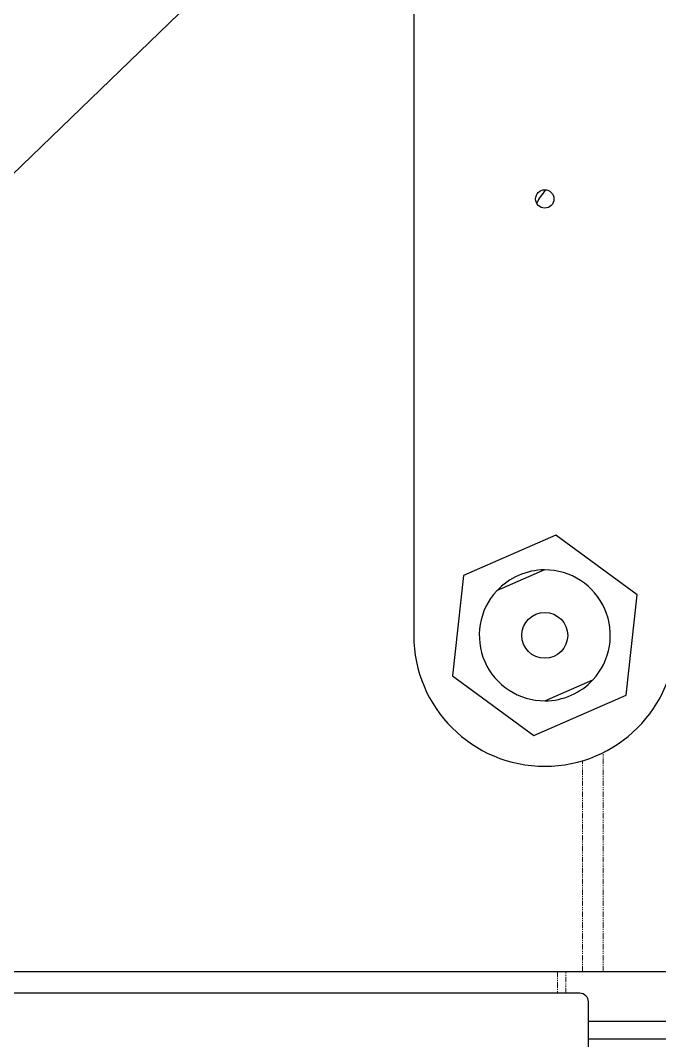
# Model space of a CAD drawing. Header units: millimetres. Extents: x -18594 to 273470, y -238787 to 48452.
# Drawn here: x 179660 to 179806.3, y -32160.8 to -31927.1 of the extents above; entities that cross this region are included whole.
import ezdxf

# ---------------------------------------------------------------- set-up
doc = ezdxf.new("R2010")
doc.units = ezdxf.units.MM
doc.linetypes.add('Xref AGV layout$0$PHANTOM', pattern=[2.5, 1.25, -0.25, 0.25, -0.25, 0.25, -0.25])
doc.layers.add('AM_BOR', color=4, linetype='Continuous', lineweight=25)
doc.layers.add('Xref AGV layout$0$Ndc8_F_TurnRightModerate', color=5, linetype='Continuous', true_color=0x0000ff)

# ---------------------------------------------------------------- blocks, each defined once
blk = doc.blocks.new('Xref AGV layout$0$A$C6D3E55E3')
at = {"color": 7, "linetype": 'Continuous', "lineweight": 25}
for p, q in [((3102.25, 1052.28), (3102.25, 871.82)), ((3134.79, 894.78), (3113.64, 885.5)), ((3153.4, 881.1), (3134.79, 894.78)), ((3132.21, 886.82), (3121.23, 882.01)), ((3113.64, 885.5), (3111.1, 862.55)), ((3150.86, 858.15), (3153.4, 881.1)), ((3111.1, 862.55), (3129.71, 848.87)), ((3132.28, 856.82), (3143.26, 861.64)), ((3129.71, 848.87), (3150.86, 858.15)), ((2308.91, 794.82), (3140.91, 794.82)), ((3140.91, 794.82), (3143.3, 794.82)), ((3143.3, 794.82), (3145.58, 794.82)), ((3145.58, 794.82), (3334.04, 794.82)), ((3140.26, 789.82), (2149.24, 789.82)), ((3142.25, 753.53), (3142.25, 787.82)), ((3173.8, 783.32), (3142.25, 783.32)), ((3173.8, 779.32), (3142.25, 779.32))]:
    blk.add_line(p, q, dxfattribs=at)
at = {"color": 8, "linetype": 'Xref AGV layout$0$PHANTOM', "lineweight": 18}
for p, q in [((3145.58, 794.82), (3145.58, 844.95)), ((3140.91, 794.82), (3140.91, 843.1)), ((3135.16, 794.82), (3135.16, 789.82)), ((3137.07, 789.82), (3137.07, 794.82))]:
    blk.add_line(p, q, dxfattribs=at)
at = {"color": 7, "linetype": 'Continuous', "lineweight": 25}
for centre, radius in [((3132.25, 971.82), 2.1), ((3132.25, 871.82), 5.25)]:
    blk.add_circle(centre, radius, dxfattribs=at)
for centre, radius, start, end in [((3132.25, 871.82), 15, 90.1283, 113.6848), ((3132.25, 871.82), 15, 317.2412, 90.1283), ((3132.25, 871.82), 15, 113.6848, 137.2412), ((3132.25, 871.82), 15, 137.2412, 270.1283), ((3132.25, 871.82), 30, 180, 0), ((3132.25, 871.82), 15, 270.1283, 317.2412), ((3140.25, 787.83), 2, 359.8933, 89.8886)]:
    blk.add_arc(centre, radius, start, end, dxfattribs=at)
blk.add_open_spline([(3132.42, 973.87), (3132.03, 973.4), (3131.27, 972.47), (3130.69, 971.39), (3130.41, 970.87)], degree=3, knots=[0, 0, 0, 0, 0.515349, 1, 1, 1, 1], dxfattribs=at)
blk = doc.blocks.new('Xref AGV layout$0$AGV single reverse')
blk.add_blockref('Xref AGV layout$0$A$C6D3E55E3', (33309.86, -239033.2))
blk = doc.blocks.new('Xref AGV layout')
at = {"layer": 'Xref AGV layout$0$Ndc8_F_TurnRightModerate'}
blk.add_lwpolyline([(179793, -31832), (179576, -31708), (179613, -32006), (179793, -31832)], dxfattribs=at)
blk.add_blockref('Xref AGV layout$0$AGV single reverse', (143337.9, 206093.38))

msp = doc.modelspace()

# ---------------------------------------------------------------- block references
at = {"layer": 'AM_BOR'}
msp.add_blockref('Xref AGV layout', (0, 0), dxfattribs=at)

doc.saveas('drawing.dxf')
